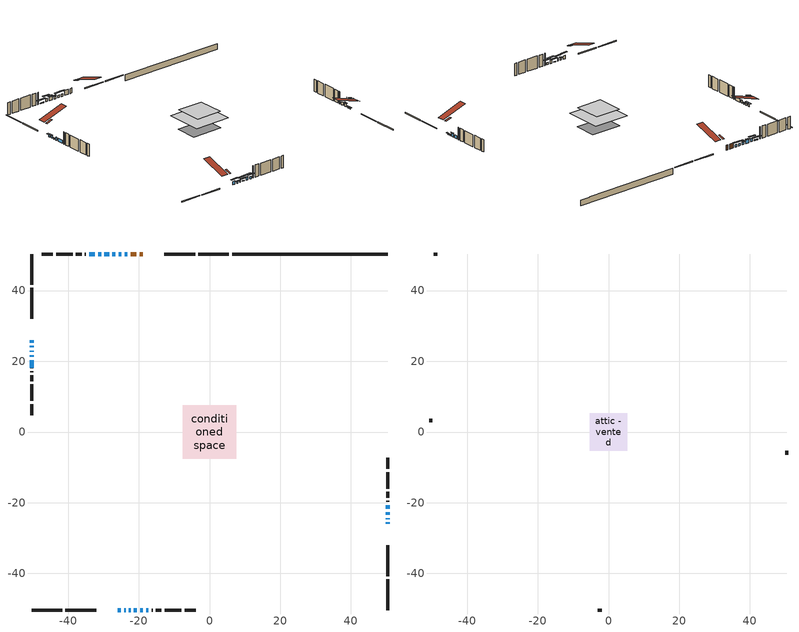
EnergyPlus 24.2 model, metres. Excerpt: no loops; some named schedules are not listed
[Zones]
conditioned space
 floor adiabatic (AdiabaticFloorConstruction): -7.52,-7.52 -7.52,7.52 7.52,7.52 7.52,-7.52 z2.9
 floor foundation (Slab1 construction): -6.45,-4.52 -6.45,4.52 6.45,4.52 6.45,-4.52 z-1.83
 wall outside (RimJoist1 construction): 5.5,50.32 -3.16,50.32 / -50.32,-50.32 -41.66,-50.32 / -50.32,50.32 -50.32,41.66 / 50.32,-50.32 50.32,-41.66 z0.46:0.76
 wall outside (RimJoist2 construction): -4.09,50.32 -12.76,50.32 / -40.73,-50.32 -32.06,-50.32 / -50.32,40.73 -50.32,32.06 / 50.32,-40.73 50.32,-32.06 z0.46:0.76
 wall outside (AdiabaticWallConstruction 1): -18.93,50.32 -19.77,50.32 / -20.69,50.32 -22.31,50.32 z0.46:2.49
 wall outside (AdiabaticWallConstruction): 50.32,-25.89 50.32,-25.58 / -21.38,-50.32 -20.56,-50.32 / -32.43,50.32 -34.06,50.32 z0.46:0.77; -25.89,-50.32 -25.07,-50.32 / 50.32,-23.42 50.32,-22.66 / -19.63,-50.32 -18.87,-50.32 z0.46:1.73; -23.24,50.32 -23.98,50.32 / -24.9,50.32 -25.72,50.32 / -50.32,25.89 -50.32,25.28 / -26.64,50.32 -27.46,50.32 z0.46:1.38; -50.32,24.35 -50.32,23.89 z0.46:1.43; -24.15,-50.32 -23.69,-50.32 z0.46:1.2; -22.76,-50.32 -22.3,-50.32 z0.46:1.53; -28.39,50.32 -29.71,50.32 z0.46:1.88; -30.64,50.32 -31.5,50.32 z0.46:1.7; -50.32,22.97 -50.32,22.65 / 50.32,-24.66 50.32,-24.35 z0.46:0.72; 50.32,-21.73 50.32,-20.67 / -50.32,21.73 -50.32,21.27 / -50.32,20.34 -50.32,18.09 z0.46:1.68; -17.94,-50.32 -17.28,-50.32 z0.46:1.28
 wall outside (Wall1 construction): -34.99,50.32 -35.22,50.32 / -16.35,-50.32 -16.11,-50.32 / -50.32,17.17 -50.32,16.93 / 50.32,-19.74 50.32,-19.5 z0.46:5.34
 wall outside (Wall2 construction): -36.15,50.32 -37.76,50.32 / -15.18,-50.32 -13.57,-50.32 / -50.32,16 -50.32,14.39 / 50.32,-18.57 50.32,-16.96 z0.46:5.34
 wall outside (Wall3 construction): -38.69,50.32 -43.37,50.32 / -12.64,-50.32 -7.97,-50.32 / -50.32,13.46 -50.32,8.78 / 50.32,-16.03 50.32,-11.36 z0.46:5.34
 wall outside (Wall4 construction): -44.3,50.32 -47.42,50.32 / -7.04,-50.32 -3.91,-50.32 / -50.32,7.85 -50.32,4.73 / 50.32,-10.43 50.32,-7.3 z0.46:5.34
 wall foundation (FoundationWall1 construction): 6.43,50.32,-1.83 6.43,50.32,0.46 45.94,50.32,0.46 45.94,50.32,0.29 50.32,50.32,0.29 50.32,50.32,-1.83
 window (WindowConstruction 16): 50.32,-25.89 50.32,-25.58 z0.46:0.76
 window (WindowConstruction 6): -25.89,-50.32 -25.07,-50.32 z0.46:1.73
 window (WindowConstruction 7): -23.24,50.32 -23.97,50.32 z0.46:1.37
 window (WindowConstruction 8): -24.9,50.32 -25.72,50.32 z0.46:1.37
 window (WindowConstruction 9): -50.32,25.89 -50.32,25.28 z0.46:1.37
 window (WindowConstruction 10): -50.32,24.35 -50.32,23.89 z0.46:1.43
 window (WindowConstruction 11): -24.15,-50.32 -23.69,-50.32 z0.46:1.2
 window (WindowConstruction 12): -22.76,-50.32 -22.3,-50.32 z0.46:1.53
 window (WindowConstruction 13): -26.65,50.32 -27.46,50.32 z0.46:1.37
 window (WindowConstruction 14): -28.39,50.32 -29.71,50.32 z0.46:1.88
 window (WindowConstruction 15): -30.64,50.32 -31.5,50.32 z0.46:1.7
 window (WindowConstruction 17): -50.32,22.96 -50.32,22.66 z0.46:0.71
 window (WindowConstruction 19): -21.37,-50.32 -20.56,-50.32 z0.46:0.76
 window (WindowConstruction 20): -32.43,50.32 -34.06,50.32 z0.46:0.76
 window (WindowConstruction 18): 50.32,-24.65 50.32,-24.35 z0.46:0.71
 window (WindowConstruction): 50.32,-23.42 50.32,-22.66 z0.46:1.73
 window (WindowConstruction 1): 50.32,-21.73 50.32,-20.67 z0.46:1.68
 window (WindowConstruction 2): -50.32,21.73 -50.32,21.27 z0.46:1.68
 window (WindowConstruction 3): -50.32,20.34 -50.32,18.09 z0.46:1.68
 window (WindowConstruction 4): -19.63,-50.32 -18.87,-50.32 z0.46:1.73
 window (WindowConstruction 5): -17.94,-50.32 -17.28,-50.32 z0.46:1.27
 door (Door): -18.93,50.32 -19.77,50.32 z0.46:2.49
 door (Door 1): -20.69,50.32 -22.31,50.32 z0.46:2.49
 ceiling adiabatic (AdiabaticFloorConstruction): 7.52,-7.52 7.52,7.52 -7.52,7.52 -7.52,-7.52 z2.9
 roof outside (Roof2 construction): -18,50.32,5.34 -18,47.91,6.14 -17.37,47.91,6.14 -17.37,50.32,5.34; -26.82,-50.32,5.34 -26.82,-47.91,6.14 -27.45,-47.91,6.14 -27.45,-50.32,5.34; -50.32,26.82,5.34 -47.91,26.82,6.14 -47.91,27.45,6.14 -50.32,27.45,5.34; 50.32,-26.82,5.34 47.91,-26.82,6.14 47.91,-27.45,6.14 50.32,-27.45,5.34
attic - vented
 floor to conditioned space (Floor1 construction Reversed): -5.35,-5.35 -5.35,5.35 5.35,5.35 5.35,-5.35 z5.34
 wall outside (Wall5 construction): -48.35,50.32 -49.4,50.32 / -2.98,-50.32 -1.94,-50.32 / -50.32,3.8 -50.32,2.76 / 50.32,-6.37 50.32,-5.33 z0.46:5.34
 roof outside (Roof1 construction): -16.44,50.32,5.34 -16.44,39.9,8.81 -13.69,39.9,8.81 -13.69,50.32,5.34; -28.38,-50.32,5.34 -28.38,-39.9,8.81 -31.13,-39.9,8.81 -31.13,-50.32,5.34; -50.32,28.38,5.34 -39.9,28.38,8.81 -39.9,31.13,8.81 -50.32,31.13,5.34; 50.32,-28.38,5.34 39.9,-28.38,8.81 39.9,-31.13,8.81 50.32,-31.13,5.34
shading: 50.32,-25.28 50.32,-26.19 50.62,-26.19 50.62,-25.28 z1.06; -23.96,-50.32 -27.01,-50.32 -27.01,-50.89 -23.96,-50.89 z2.85; -25.09,50.32 -22.12,50.32 -22.12,50.89 -25.09,50.89 z2.49; -26.84,50.32 -23.78,50.32 -23.78,50.89 -26.84,50.89 z2.49; -50.32,24.98 -50.32,26.19 -50.93,26.19 -50.93,24.98 z1.67; -50.32,23.59 -50.32,24.65 -50.93,24.65 -50.93,23.59 z1.72; -23.39,-50.32 -24.44,-50.32 -24.44,-50.78 -23.39,-50.78 z1.5; -21.18,-50.32 -23.88,-50.32 -23.88,-50.89 -21.18,-50.89 z2.65; -27.76,50.32 -26.35,50.32 -26.35,50.78 -27.76,50.78 z1.67; -30.01,50.32 -28.09,50.32 -28.09,50.78 -30.01,50.78 z2.18; -32.62,50.32 -29.52,50.32 -29.52,50.89 -32.62,50.89 z2.82; -50.32,22.36 -50.32,23.26 -50.62,23.26 -50.62,22.36 z1.01; -19.44,-50.32 -22.49,-50.32 -22.49,-50.89 -19.44,-50.89 z1.88; -35.18,50.32 -31.31,50.32 -31.31,50.89 -35.18,50.89 z1.88; 50.32,-24.05 50.32,-24.95 50.62,-24.95 50.62,-24.05 z1.01; 50.32,-22.36 50.32,-23.72 50.62,-23.72 50.62,-22.36 z2.03; -17.75,-50.32 -20.75,-50.32 -20.75,-50.89 -17.75,-50.89 z2.85; -16.16,-50.32 -19.06,-50.32 -19.06,-50.89 -16.16,-50.89 z2.39
[Building]
Building 1: Terrain=Suburbs
[Site:Location]
Windsor AP_ON: Latitude {deg}=42.28; Longitude {deg}=-82.96; Time Zone {hr}=-5; Elevation {m}=190; Keep Site Location Information=Yes
[Site:GroundTemperature:Shallow]
6.34957, 4.46684, 4.31606, 5.20952, 8.79623, 12.3662, 15.4612, 17.4219, 17.5884, 15.9938, 12.9777, 9.51722
[Site:WaterMainsTemperature]
Calculation Method=Schedule; Temperature Schedule=mains temperature schedule
[Material] Roughness=Rough; Thermal Absorptance=0.9
Name | Thickness {m} | Conductivity {W/m-K} | Density {kg/m3} | Specific Heat {J/kg-K} | Solar Absorptance | Visible Absorptance
asphalt or fiberglass shingles | 0.00635 | 0.162714 | 1121.4 | 1465.45 | 0.4 | 0.4
ceiling loosefill ins | 0.169333 | 0.0480833 | 16.02 | 1046.75 | 0.7 | 0.7
ceiling stud and cavity | 0.1397 | 0.101976 | 65.682 | 1177.47 | 0.7 | 0.7
concrete 4.0 in. | 0.1016 | 1.803125 | 2242.8 | 837.4 | 0.7 | 0.7
concrete 8.0 in. | 0.2032 | 1.803125 | 2242.8 | 837.4 | 0.7 | 0.7
door material | 0.04445 | 0.188738 | 512.64 | 1214.23 | 0.7 | 0.7
door material 1 | 0.04445 | 0.053851 | 512.64 | 1214.23 | 0.7 | 0.7
exterior vertical ins | 0.00159689 | 0.029427 | 32.04 | 1214.23 | 0.7 | 0.7
floor covering | 0.0127 | 0.0433444 | 54.468 | 1339.84 | 0.6 | 0.6
floor rigid ins; wall rigid ins | 0.512978 | 0.029427 | 32.04 | 1214.23 | 0.7 | 0.7
floor stud and cavity | 0.1397 | 1.75129 | 37.0049 | 1207.88 | 0.7 | 0.7
furniture material conditioned space 1 | 0.1524 | 0.115458 | 640.8 | 1214.23 | 0.6 | 0.6
gypsum board | 0.0127 | 0.160291 | 801 | 837.4 | 0.6 | 0.6
gypsum board 1 | 0.0127 | 0.160291 | 801 | 837.4 | 0.7 | 0.7
osb sheathing 0.5 in. | 0.0127 | 0.115458 | 512.64 | 1214.23 | 0.7 | 0.7
osb sheathing 0.75 in. | 0.01905 | 0.115458 | 512.64 | 1214.23 | 0.7 | 0.7
rim joist stud and cavity | 0.0508 | 0.177588 | 50.32683 | 1063.81 | 0.6 | 0.6
rim joist stud and cavity 1 | 0.0508 | 0.107068 | 50.32683 | 1063.81 | 0.6 | 0.6
roof stud and cavity | 0.2032 | 0.119736 | 78.34581 | 1123.46 | 0.7 | 0.7
wall stud and cavity | 0.1397 | 0.109584 | 139.0536 | 1170.24 | 0.7 | 0.7
wall stud and cavity 1 | 0.1397 | 0.0955885 | 139.0536 | 1170.24 | 0.7 | 0.7
wall stud and cavity 2 | 0.1397 | 0.09367 | 139.0536 | 1170.24 | 0.7 | 0.7
wall stud and cavity 3 | 0.1397 | 0.445742 | 139.0536 | 1170.24 | 0.7 | 0.7
wall stud and cavity 4 | 0.0889 | 6.9971 | 50.32683 | 1063.81 | 0.6 | 0.6
wall stud and cavity 5 | 0.0889 | 0.380278 | 52.3479 | 1209.89 | 0.7 | 0.7
wall stud and cavity 6 | 0.0889 | 0.391764 | 83.0341 | 1211.67 | 0.7 | 0.7
wood siding | 0.0254 | 0.102417 | 544.68 | 1172.36 | 0.4 | 0.4
wood siding 1 | 0.00254 | 0.102417 | 544.68 | 1172.36 | 0.4 | 0.4
wood siding 2; wood siding 3; wood siding 4 | 0.0254 | 0.102417 | 544.68 | 1172.36 | 0.7 | 0.7
[WindowMaterial:SimpleGlazingSystem]
Name | U-Factor {W/m2-K} | Solar Heat Gain Coefficient
WindowMaterial | 3.10246 | 0.53
WindowMaterial 1 | 3.10643 | 0.52
WindowMaterial 10 | 3.10814 | 0.44
WindowMaterial 11 | 3.10814 | 0.47
WindowMaterial 12 | 3.05136 | 0.62
WindowMaterial 13 | 3.07009 | 0.57
WindowMaterial 14 | 4.34026 | 0.48
WindowMaterial 15 | 6.169147 | 0.5
WindowMaterial 16 | 3.1229 | 0.32
WindowMaterial 2 | 3.09281 | 0.51
WindowMaterial 3 | 3.11211 | 0.57
WindowMaterial 4 | 3.12801 | 0.46
WindowMaterial 5 | 3.07293 | 0.57
WindowMaterial 6 | 3.1212 | 0.49
WindowMaterial 7 | 3.080315 | 0.54
WindowMaterial 8 | 3.12176 | 0.46
WindowMaterial 9 | 3.10814 | 0.46
[Construction]
AdiabaticFloorConstruction: floor stud and cavity, floor rigid ins, osb sheathing 0.75 in., floor covering
AdiabaticWallConstruction: wood siding 3, wall rigid ins, wall stud and cavity 5, gypsum board
AdiabaticWallConstruction 1: wood siding 4, wall rigid ins, wall stud and cavity 5, gypsum board
Door: door material
Door 1: door material 1
Floor1 construction Reversed: gypsum board, ceiling stud and cavity, ceiling loosefill ins
FoundationWall1 construction: concrete 8.0 in., gypsum board 1
furniture construction conditioned space 1: furniture material conditioned space 1
PartitionWallConstruction: gypsum board, wall stud and cavity 6, gypsum board
RimJoist1 construction: wood siding 2, rim joist stud and cavity
RimJoist2 construction: wood siding 2, rim joist stud and cavity 1
Roof1 construction: asphalt or fiberglass shingles
Roof2 construction: asphalt or fiberglass shingles, osb sheathing 0.75 in., roof stud and cavity, gypsum board
Slab1 construction: concrete 4.0 in.
Wall1 construction: wood siding, osb sheathing 0.5 in., wall stud and cavity, gypsum board
Wall2 construction: wood siding, osb sheathing 0.5 in., wall stud and cavity 1, gypsum board
Wall3 construction: wood siding, osb sheathing 0.5 in., wall stud and cavity 2, gypsum board
Wall4 construction: wood siding, osb sheathing 0.5 in., wall stud and cavity 3, gypsum board
Wall5 construction: wood siding 1, wall stud and cavity 4
WindowConstruction; WindowConstruction 4: WindowMaterial
WindowConstruction 1: WindowMaterial 1
WindowConstruction 10: WindowMaterial 9
WindowConstruction 11: WindowMaterial 10
WindowConstruction 12: WindowMaterial 11
WindowConstruction 13; WindowConstruction 8: WindowMaterial 7
WindowConstruction 14: WindowMaterial 12
WindowConstruction 15: WindowMaterial 13
WindowConstruction 16: WindowMaterial 14
WindowConstruction 17; WindowConstruction 18: WindowMaterial 15
WindowConstruction 19; WindowConstruction 20: WindowMaterial 16
WindowConstruction 2: WindowMaterial 2
WindowConstruction 3: WindowMaterial 3
WindowConstruction 5: WindowMaterial 4
WindowConstruction 6: WindowMaterial 5
WindowConstruction 7: WindowMaterial 6
WindowConstruction 9: WindowMaterial 8
[Zone] Multiplier=1; Part of Total Floor Area=Yes
Name | Volume {m3}
attic - vented | 64.5401
conditioned space | 873.5
[Space]
Name | Zone | Volume {m3}
attic - vented 1 | attic - vented | 64.5401
conditioned space 1 | conditioned space | 873.5
[ZoneInfiltration:EffectiveLeakageArea]
infil attic - vented 1: Zone or Space=attic - vented 1; Schedule=Always On Discrete; Effective Air Leakage Area {cm2}=5087.11; Stack Coefficient=0.000580664; Wind Coefficient=1.62811e-05
[ZoneMixing]
whole house fan mix: Zone or Space=attic - vented; Schedule=Always On Continuous; Design Flow Rate Calculation Method=Flow/Zone; Design Flow Rate {m3/s}=0; Source Zone or Space=conditioned space
[SurfaceProperty:ExposedFoundationPerimeter]
Slab1: Exposed Perimeter Calculation Method=TotalExposedPerimeter; Total Exposed Perimeter {m}=43.892
[InternalMass] Zone or ZoneList=conditioned space; Space or SpaceList=conditioned space 1
Name | Construction | Surface Area {m2}
furniture mass conditioned space 1 | furniture construction conditioned space 1 | 137.2
partition wall mass | PartitionWallConstruction | 343
[Lights]
interior lighting: Zone or ZoneList or Space or SpaceList=conditioned space 1; Schedule=interior lighting schedule; Design Level Calculation Method=LightingLevel; Lighting Level {W}=343.2; Return Air Fraction=0; Fraction Radiant=0.6; Fraction Visible=0.2; Fraction Replaceable=1
[People]
occupants: Zone or ZoneList or Space or SpaceList=conditioned space 1; Number of People Schedule=occupants schedule; Number of People Calculation Method=People; Number of People=3; Fraction Radiant=0.314171; Sensible Heat Fraction=0.56303; Activity Level Schedule=occupants activity schedule; Carbon Dioxide Generation Rate {m3/s-W}=0; Enable ASHRAE 55 Comfort Warnings=No; Mean Radiant Temperature Calculation Type=EnclosureAveraged
[ElectricEquipment] Zone or ZoneList or Space or SpaceList=conditioned space 1; Design Level Calculation Method=EquipmentLevel
Name | Schedule | Design Level {W} | Fraction Latent | Fraction Radiant | Fraction Lost
clothes dryer | clothes dryer schedule | 140.772 | 0.015 | 0.081 | 0.85
clothes washer | clothes washer schedule | 32.1985 | 0.03 | 0.162 | 0.7
cooking range | cooking range schedule | 215.147 | 0.08 | 0.432 | 0.2
dishwasher | dishwasher schedule | 66.8632 | 0.3 | 0.18 | 0.4
fridge | fridge schedule | 72.9452 | 0 | 0.6 | 0
mech vent house fan | mech vent house fan schedule | 5.38 | 0 | 0 | 1
mech vent house fan cfis | mech vent house fan cfis schedule | 0 | 0 | 0 | 0
misc plug loads | misc plug loads schedule | 494.7 | 0.045 | 0.513 | 0.1
whole house fan | Always On Discrete | 0 | 0 | 0 | 1
[OtherEquipment] Zone or ZoneList or Space or SpaceList=conditioned space 1; Design Level Calculation Method=EquipmentLevel
Name | Fuel Type | Schedule | Design Level {W} | Fraction Latent | Fraction Radiant | Fraction Lost
clothes dryer 1 | Electricity | clothes dryer schedule | 0 | 0.015 | 0.081 | 0.85
cooking range 1 | Electricity | cooking range schedule | 0 | 0.08 | 0.432 | 0.2
general water use latent | None | general water use schedule | 62.594 | 1 | 0 | 0
general water use sensible | None | general water use schedule | -61.6891 | 0 | 0.6 | 0
mech vent house fan latent load | None | Always On Discrete | 0 | 1 | 0 | 0
mech vent house fan sensible load | None | Always On Discrete | 0 | 0 | 0 | 0
water heater energy adjustment1 | NaturalGas | Always On Discrete | 0.01 | 0 | 0 | 1
[ZoneInfiltration:DesignFlowRate] Zone or ZoneList or Space or SpaceList=conditioned space 1; Schedule=Always On Discrete; Design Flow Rate Calculation Method=Flow/Zone; Design Flow Rate {m3/s}=0
infil flow; natural vent flow; whole house fan flow
[Foundation:Kiva]
Foundation Kiva 1: Initial Indoor Air Temperature {C}=18; Wall Height Above Grade {m}=0.460004; Wall Depth Below Slab {m}=0.2032; Custom Block Material Name 1=exterior vertical ins; Custom Block Depth 1 {m}=2.28999; Custom Block X Position 1 {m}=0.2159; Custom Block Z Position 1 {m}=0
[Foundation:Kiva:Settings]
Soil Conductivity {W/m-K}=0.849921; Soil Density {kg/m3}=1842.3; Soil Specific Heat {J/kg-K}=418.7; Ground Solar Absorptivity=0.9; Ground Thermal Absorptivity=0.9; Ground Surface Roughness {m}=0.03; Far-Field Width {m}=40; Deep-Ground Boundary Condition=ZeroFlux; Deep-Ground Depth {m}=40; Minimum Cell Dimension {m}=0.2; Maximum Cell Growth Coefficient=3; Simulation Timestep=Timestep
[Exterior:Lights]
exterior lighting: Schedule=exterior lighting schedule; Design Level {W}=75.6
[Schedule:Constant]
Name | Hourly Value
Always On Continuous; mech vent house fan schedule; mech vent house fan cfis schedule; Always On Discrete | 1
occupants activity schedule | 117.228
fridge schedule | 0
[Schedule:Week:Daily]
interior lighting schedule Week Rule - Jan1-Jan27: interior lighting schedule day, interior lighting schedule day, interior lighting schedule day, interior lighting schedule day, interior lighting schedule day, interior lighting schedule day, interior lighting schedule day, interior lighting schedule default day, interior lighting schedule default day, interior lighting schedule default day, interior lighting schedule default day, interior lighting schedule default day
interior lighting schedule Week Rule - Jan28-Feb3: interior lighting schedule day, interior lighting schedule day, interior lighting schedule day, interior lighting schedule day, interior lighting schedule day 1, interior lighting schedule day 1, interior lighting schedule day 1, interior lighting schedule default day, interior lighting schedule default day, interior lighting schedule default day, interior lighting schedule default day, interior lighting schedule default day
interior lighting schedule Week Rule - Feb4-Feb24: interior lighting schedule day 1, interior lighting schedule day 1, interior lighting schedule day 1, interior lighting schedule day 1, interior lighting schedule day 1, interior lighting schedule day 1, interior lighting schedule day 1, interior lighting schedule default day, interior lighting schedule default day, interior lighting schedule default day, interior lighting schedule default day, interior lighting schedule default day
interior lighting schedule Week Rule - Feb25-Mar3: interior lighting schedule day 1, interior lighting schedule day 1, interior lighting schedule day 1, interior lighting schedule day 1, interior lighting schedule day 2, interior lighting schedule day 2, interior lighting schedule day 2, interior lighting schedule default day, interior lighting schedule default day, interior lighting schedule default day, interior lighting schedule default day, interior lighting schedule default day
interior lighting schedule Week Rule - Mar4-Mar31: interior lighting schedule day 2, interior lighting schedule day 2, interior lighting schedule day 2, interior lighting schedule day 2, interior lighting schedule day 2, interior lighting schedule day 2, interior lighting schedule day 2, interior lighting schedule default day, interior lighting schedule default day, interior lighting schedule default day, interior lighting schedule default day, interior lighting schedule default day
interior lighting schedule Week Rule - Apr1-Apr28: interior lighting schedule day 3, interior lighting schedule day 3, interior lighting schedule day 3, interior lighting schedule day 3, interior lighting schedule day 3, interior lighting schedule day 3, interior lighting schedule day 3, interior lighting schedule default day, interior lighting schedule default day, interior lighting schedule default day, interior lighting schedule default day, interior lighting schedule default day
interior lighting schedule Week Rule - Apr29-May5: interior lighting schedule day 3, interior lighting schedule day 3, interior lighting schedule day 4, interior lighting schedule day 4, interior lighting schedule day 4, interior lighting schedule day 4, interior lighting schedule day 4, interior lighting schedule default day, interior lighting schedule default day, interior lighting schedule default day, interior lighting schedule default day, interior lighting schedule default day
interior lighting schedule Week Rule - May6-May26: interior lighting schedule day 4, interior lighting schedule day 4, interior lighting schedule day 4, interior lighting schedule day 4, interior lighting schedule day 4, interior lighting schedule day 4, interior lighting schedule day 4, interior lighting schedule default day, interior lighting schedule default day, interior lighting schedule default day, interior lighting schedule default day, interior lighting schedule default day
interior lighting schedule Week Rule - May27-Jun2: interior lighting schedule day 4, interior lighting schedule day 4, interior lighting schedule day 4, interior lighting schedule day 4, interior lighting schedule day 4, interior lighting schedule day 5, interior lighting schedule day 5, interior lighting schedule default day, interior lighting schedule default day, interior lighting schedule default day, interior lighting schedule default day, interior lighting schedule default day
interior lighting schedule Week Rule - Jun3-Jun30: interior lighting schedule day 5, interior lighting schedule day 5, interior lighting schedule day 5, interior lighting schedule day 5, interior lighting schedule day 5, interior lighting schedule day 5, interior lighting schedule day 5, interior lighting schedule default day, interior lighting schedule default day, interior lighting schedule default day, interior lighting schedule default day, interior lighting schedule default day
interior lighting schedule Week Rule - Jul1-Jul28: interior lighting schedule day 6, interior lighting schedule day 6, interior lighting schedule day 6, interior lighting schedule day 6, interior lighting schedule day 6, interior lighting schedule day 6, interior lighting schedule day 6, interior lighting schedule default day, interior lighting schedule default day, interior lighting schedule default day, interior lighting schedule default day, interior lighting schedule default day
interior lighting schedule Week Rule - Jul29-Aug4: interior lighting schedule day 6, interior lighting schedule day 6, interior lighting schedule day 6, interior lighting schedule day 7, interior lighting schedule day 7, interior lighting schedule day 7, interior lighting schedule day 7, interior lighting schedule default day, interior lighting schedule default day, interior lighting schedule default day, interior lighting schedule default day, interior lighting schedule default day
interior lighting schedule Week Rule - Aug5-Aug25: interior lighting schedule day 7, interior lighting schedule day 7, interior lighting schedule day 7, interior lighting schedule day 7, interior lighting schedule day 7, interior lighting schedule day 7, interior lighting schedule day 7, interior lighting schedule default day, interior lighting schedule default day, interior lighting schedule default day, interior lighting schedule default day, interior lighting schedule default day
interior lighting schedule Week Rule - Aug26-Sep1: interior lighting schedule day 7, interior lighting schedule day 7, interior lighting schedule day 7, interior lighting schedule day 7, interior lighting schedule day 7, interior lighting schedule day 7, interior lighting schedule day 8, interior lighting schedule default day, interior lighting schedule default day, interior lighting schedule default day, interior lighting schedule default day, interior lighting schedule default day
interior lighting schedule Week Rule - Sep2-Sep29: interior lighting schedule day 8, interior lighting schedule day 8, interior lighting schedule day 8, interior lighting schedule day 8, interior lighting schedule day 8, interior lighting schedule day 8, interior lighting schedule day 8, interior lighting schedule default day, interior lighting schedule default day, interior lighting schedule default day, interior lighting schedule default day, interior lighting schedule default day
interior lighting schedule Week Rule - Sep30-Oct6: interior lighting schedule day 8, interior lighting schedule day 9, interior lighting schedule day 9, interior lighting schedule day 9, interior lighting schedule day 9, interior lighting schedule day 9, interior lighting schedule day 9, interior lighting schedule default day, interior lighting schedule default day, interior lighting schedule default day, interior lighting schedule default day, interior lighting schedule default day
interior lighting schedule Week Rule - Oct7-Oct27: interior lighting schedule day 9, interior lighting schedule day 9, interior lighting schedule day 9, interior lighting schedule day 9, interior lighting schedule day 9, interior lighting schedule day 9, interior lighting schedule day 9, interior lighting schedule default day, interior lighting schedule default day, interior lighting schedule default day, interior lighting schedule default day, interior lighting schedule default day
interior lighting schedule Week Rule - Oct28-Nov3: interior lighting schedule day 9, interior lighting schedule day 9, interior lighting schedule day 9, interior lighting schedule day 9, interior lighting schedule day 10, interior lighting schedule day 10, interior lighting schedule day 10, interior lighting schedule default day, interior lighting schedule default day, interior lighting schedule default day, interior lighting schedule default day, interior lighting schedule default day
interior lighting schedule Week Rule - Nov4-Nov24: interior lighting schedule day 10, interior lighting schedule day 10, interior lighting schedule day 10, interior lighting schedule day 10, interior lighting schedule day 10, interior lighting schedule day 10, interior lighting schedule day 10, interior lighting schedule default day, interior lighting schedule default day, interior lighting schedule default day, interior lighting schedule default day, interior lighting schedule default day
interior lighting schedule Week Rule - Nov25-Dec1: interior lighting schedule day 10, interior lighting schedule day 10, interior lighting schedule day 10, interior lighting schedule day 10, interior lighting schedule day 10, interior lighting schedule day 10, interior lighting schedule day 11, interior lighting schedule default day, interior lighting schedule default day, interior lighting schedule default day, interior lighting schedule default day, interior lighting schedule default day
interior lighting schedule Week Rule - Dec2-Dec31: interior lighting schedule day 11, interior lighting schedule day 11, interior lighting schedule day 11, interior lighting schedule day 11, interior lighting schedule day 11, interior lighting schedule day 11, interior lighting schedule day 11, interior lighting schedule default day, interior lighting schedule default day, interior lighting schedule default day, interior lighting schedule default day, interior lighting schedule default day
occupants schedule Week Rule - Jan1-Dec31: occupants schedule day, occupants schedule day, occupants schedule day, occupants schedule day, occupants schedule day, occupants schedule day, occupants schedule day, occupants schedule default day, occupants schedule default day, occupants schedule default day, occupants schedule default day, occupants schedule default day
clothes dryer schedule Week Rule - Jan1-Dec31: clothes dryer schedule day, clothes dryer schedule day, clothes dryer schedule day, clothes dryer schedule day, clothes dryer schedule day, clothes dryer schedule day, clothes dryer schedule day, clothes dryer schedule default day, clothes dryer schedule default day, clothes dryer schedule default day, clothes dryer schedule default day, clothes dryer schedule default day
clothes washer schedule Week Rule - Jan1-Dec31: clothes washer schedule day, clothes washer schedule day, clothes washer schedule day, clothes washer schedule day, clothes washer schedule day, clothes washer schedule day, clothes washer schedule day, clothes washer schedule default day, clothes washer schedule default day, clothes washer schedule default day, clothes washer schedule default day, clothes washer schedule default day
cooking range schedule Week Rule - Jan1-Dec31: cooking range schedule day, cooking range schedule day, cooking range schedule day, cooking range schedule day, cooking range schedule day, cooking range schedule day, cooking range schedule day, cooking range schedule default day, cooking range schedule default day, cooking range schedule default day, cooking range schedule default day, cooking range schedule default day
dishwasher schedule Week Rule - Jan1-Dec31: dishwasher schedule day, dishwasher schedule day, dishwasher schedule day, dishwasher schedule day, dishwasher schedule day, dishwasher schedule day, dishwasher schedule day, dishwasher schedule default day, dishwasher schedule default day, dishwasher schedule default day, dishwasher schedule default day, dishwasher schedule default day
misc plug loads schedule Week Rule - Jan1-Dec31: misc plug loads schedule day, misc plug loads schedule day, misc plug loads schedule day, misc plug loads schedule day, misc plug loads schedule day, misc plug loads schedule day, misc plug loads schedule day, misc plug loads schedule default day, misc plug loads schedule default day, misc plug loads schedule default day, misc plug loads schedule default day, misc plug loads schedule default day
general water use schedule Week Rule - Jan1-Dec31: general water use schedule day, general water use schedule day, general water use schedule day, general water use schedule day, general water use schedule day, general water use schedule day, general water use schedule day, general water use schedule default day, general water use schedule default day, general water use schedule default day, general water use schedule default day, general water use schedule default day
exterior lighting schedule Week Rule - Jan1-Jan27: exterior lighting schedule day, exterior lighting schedule day, exterior lighting schedule day, exterior lighting schedule day, exterior lighting schedule day, exterior lighting schedule day, exterior lighting schedule day, exterior lighting schedule default day, exterior lighting schedule default day, exterior lighting schedule default day, exterior lighting schedule default day, exterior lighting schedule default day
exterior lighting schedule Week Rule - Jan28-Feb3: exterior lighting schedule day, exterior lighting schedule day, exterior lighting schedule day, exterior lighting schedule day, exterior lighting schedule day 1, exterior lighting schedule day 1, exterior lighting schedule day 1, exterior lighting schedule default day, exterior lighting schedule default day, exterior lighting schedule default day, exterior lighting schedule default day, exterior lighting schedule default day
exterior lighting schedule Week Rule - Feb4-Feb24: exterior lighting schedule day 1, exterior lighting schedule day 1, exterior lighting schedule day 1, exterior lighting schedule day 1, exterior lighting schedule day 1, exterior lighting schedule day 1, exterior lighting schedule day 1, exterior lighting schedule default day, exterior lighting schedule default day, exterior lighting schedule default day, exterior lighting schedule default day, exterior lighting schedule default day
exterior lighting schedule Week Rule - Feb25-Mar3: exterior lighting schedule day 1, exterior lighting schedule day 1, exterior lighting schedule day 1, exterior lighting schedule day 1, exterior lighting schedule day 2, exterior lighting schedule day 2, exterior lighting schedule day 2, exterior lighting schedule default day, exterior lighting schedule default day, exterior lighting schedule default day, exterior lighting schedule default day, exterior lighting schedule default day
exterior lighting schedule Week Rule - Mar4-Mar31: exterior lighting schedule day 2, exterior lighting schedule day 2, exterior lighting schedule day 2, exterior lighting schedule day 2, exterior lighting schedule day 2, exterior lighting schedule day 2, exterior lighting schedule day 2, exterior lighting schedule default day, exterior lighting schedule default day, exterior lighting schedule default day, exterior lighting schedule default day, exterior lighting schedule default day
exterior lighting schedule Week Rule - Apr1-Apr28: exterior lighting schedule day 3, exterior lighting schedule day 3, exterior lighting schedule day 3, exterior lighting schedule day 3, exterior lighting schedule day 3, exterior lighting schedule day 3, exterior lighting schedule day 3, exterior lighting schedule default day, exterior lighting schedule default day, exterior lighting schedule default day, exterior lighting schedule default day, exterior lighting schedule default day
exterior lighting schedule Week Rule - Apr29-May5: exterior lighting schedule day 3, exterior lighting schedule day 3, exterior lighting schedule day 4, exterior lighting schedule day 4, exterior lighting schedule day 4, exterior lighting schedule day 4, exterior lighting schedule day 4, exterior lighting schedule default day, exterior lighting schedule default day, exterior lighting schedule default day, exterior lighting schedule default day, exterior lighting schedule default day
exterior lighting schedule Week Rule - May6-May26: exterior lighting schedule day 4, exterior lighting schedule day 4, exterior lighting schedule day 4, exterior lighting schedule day 4, exterior lighting schedule day 4, exterior lighting schedule day 4, exterior lighting schedule day 4, exterior lighting schedule default day, exterior lighting schedule default day, exterior lighting schedule default day, exterior lighting schedule default day, exterior lighting schedule default day
exterior lighting schedule Week Rule - May27-Jun2: exterior lighting schedule day 4, exterior lighting schedule day 4, exterior lighting schedule day 4, exterior lighting schedule day 4, exterior lighting schedule day 4, exterior lighting schedule day 5, exterior lighting schedule day 5, exterior lighting schedule default day, exterior lighting schedule default day, exterior lighting schedule default day, exterior lighting schedule default day, exterior lighting schedule default day
[Schedule:Year]
interior lighting schedule: interior lighting schedule Week Rule - Jan1-Jan27, 1, 1, 1, 27, interior lighting schedule Week Rule - Jan28-Feb3, 1, 28, 2, 3, interior lighting schedule Week Rule - Feb4-Feb24, 2, 4, 2, 24, interior lighting schedule Week Rule - Feb25-Mar3, 2, 25, 3, 3, interior lighting schedule Week Rule - Mar4-Mar31, 3, 4, 3, 31, interior lighting schedule Week Rule - Apr1-Apr28, 4, 1, 4, 28, interior lighting schedule Week Rule - Apr29-May5, 4, 29, 5, 5, interior lighting schedule Week Rule - May6-May26, 5, 6, 5, 26, interior lighting schedule Week Rule - May27-Jun2, 5, 27, 6, 2, interior lighting schedule Week Rule - Jun3-Jun30, 6, 3, 6, 30, interior lighting schedule Week Rule - Jul1-Jul28, 7, 1, 7, 28, interior lighting schedule Week Rule - Jul29-Aug4, 7, 29, 8, 4, interior lighting schedule Week Rule - Aug5-Aug25, 8, 5, 8, 25, interior lighting schedule Week Rule - Aug26-Sep1, 8, 26, 9, 1, interior lighting schedule Week Rule - Sep2-Sep29, 9, 2, 9, 29, interior lighting schedule Week Rule - Sep30-Oct6, 9, 30, 10, 6, interior lighting schedule Week Rule - Oct7-Oct27, 10, 7, 10, 27, interior lighting schedule Week Rule - Oct28-Nov3, 10, 28, 11, 3, interior lighting schedule Week Rule - Nov4-Nov24, 11, 4, 11, 24, interior lighting schedule Week Rule - Nov25-Dec1, 11, 25, 12, 1, interior lighting schedule Week Rule - Dec2-Dec31, 12, 2, 12, 31
occupants schedule: occupants schedule Week Rule - Jan1-Dec31, 1, 1, 12, 31
clothes dryer schedule: clothes dryer schedule Week Rule - Jan1-Dec31, 1, 1, 12, 31
clothes washer schedule: clothes washer schedule Week Rule - Jan1-Dec31, 1, 1, 12, 31
cooking range schedule: cooking range schedule Week Rule - Jan1-Dec31, 1, 1, 12, 31
dishwasher schedule: dishwasher schedule Week Rule - Jan1-Dec31, 1, 1, 12, 31
misc plug loads schedule: misc plug loads schedule Week Rule - Jan1-Dec31, 1, 1, 12, 31
general water use schedule: general water use schedule Week Rule - Jan1-Dec31, 1, 1, 12, 31
exterior lighting schedule: exterior lighting schedule Week Rule - Jan1-Jan27, 1, 1, 1, 27, exterior lighting schedule Week Rule - Jan28-Feb3, 1, 28, 2, 3, exterior lighting schedule Week Rule - Feb4-Feb24, 2, 4, 2, 24, exterior lighting schedule Week Rule - Feb25-Mar3, 2, 25, 3, 3, exterior lighting schedule Week Rule - Mar4-Mar31, 3, 4, 3, 31, exterior lighting schedule Week Rule - Apr1-Apr28, 4, 1, 4, 28, exterior lighting schedule Week Rule - Apr29-May5, 4, 29, 5, 5, exterior lighting schedule Week Rule - May6-May26, 5, 6, 5, 26, exterior lighting schedule Week Rule - May27-Jun2, 5, 27, 6, 2, exterior lighting schedule Week Rule - Jun3-Jun30, 6, 3, 6, 30, exterior lighting schedule Week Rule - Jul1-Jul28, 7, 1, 7, 28, exterior lighting schedule Week Rule - Jul29-Aug4, 7, 29, 8, 4, exterior lighting schedule Week Rule - Aug5-Aug25, 8, 5, 8, 25, exterior lighting schedule Week Rule - Aug26-Sep1, 8, 26, 9, 1, exterior lighting schedule Week Rule - Sep2-Sep29, 9, 2, 9, 29, exterior lighting schedule Week Rule - Sep30-Oct6, 9, 30, 10, 6, exterior lighting schedule Week Rule - Oct7-Oct27, 10, 7, 10, 27, exterior lighting schedule Week Rule - Oct28-Nov3, 10, 28, 11, 3, exterior lighting schedule Week Rule - Nov4-Nov24, 11, 4, 11, 24, exterior lighting schedule Week Rule - Nov25-Dec1, 11, 25, 12, 1, exterior lighting schedule Week Rule - Dec2-Dec31, 12, 2, 12, 31
[Schedule:Compact]
mains temperature schedule: Through: 01/01, For: AllDays, Until: 24:00, 9.71556, Through: 01/02, For: AllDays, Until: 24:00, 9.65056, Through: 01/03, For: AllDays, Until: 24:00, 9.58667, Through: 01/04, For: AllDays, Until: 24:00, 9.52389, Through: 01/05, For: AllDays, Until: 24:00, 9.46278, Through: 01/06, For: AllDays, Until: 24:00, 9.40278, Through: 01/07, For: AllDays, Until: 24:00, 9.34444, Through: 01/08, For: AllDays, Until: 24:00, 9.28778, Through: 01/09, For: AllDays, Until: 24:00, 9.23222, Through: 01/10, For: AllDays, Until: 24:00, 9.17778, Through: 01/11, For: AllDays, Until: 24:00, 9.125, Through: 01/12, For: AllDays, Until: 24:00, 9.07389, Through: 01/13, For: AllDays, Until: 24:00, 9.02444, Through: 01/14, For: AllDays, Until: 24:00, 8.97611, Through: 01/15, For: AllDays, Until: 24:00, 8.92944, Through: 01/16, For: AllDays, Until: 24:00, 8.88444, Through: 01/17, For: AllDays, Until: 24:00, 8.84056, Through: 01/18, For: AllDays, Until: 24:00, 8.79889, Through: 01/19, For: AllDays, Until: 24:00, 8.75833, Through: 01/20, For: AllDays, Until: 24:00, 8.71944, Through: 01/21, For: AllDays, Until: 24:00, 8.68222, Through: 01/22, For: AllDays, Until: 24:00, 8.64667, Through: 01/23, For: AllDays, Until: 24:00, 8.61222, Through: 01/24, For: AllDays, Until: 24:00, 8.58, Through: 01/25, For: AllDays, Until: 24:00, 8.54944, Through: 01/26, For: AllDays, Until: 24:00, 8.52, Through: 01/27, For: AllDays, Until: 24:00, 8.49278, Through: 01/28, For: AllDays, Until: 24:00, 8.46722, Through: 01/29, For: AllDays, Until: 24:00, 8.44278, Through: 01/30, For: AllDays, Until: 24:00, 8.42056, Through: 01/31, For: AllDays, Until: 24:00, 8.39944, Through: 02/01, For: AllDays, Until: 24:00, 8.38056, Through: 02/02, For: AllDays, Until: 24:00, 8.36333, Through: 02/03, For: AllDays, Until: 24:00, 8.34778, Through: 02/04, For: AllDays, Until: 24:00, 8.33389, Through: 02/05, For: AllDays, Until: 24:00, 8.32167, Through: 02/06, For: AllDays, Until: 24:00, 8.31111, Through: 02/07, For: AllDays, Until: 24:00, 8.30222, Through: 02/08, For: AllDays, Until: 24:00, 8.295, Through: 02/09, For: AllDays, Until: 24:00, 8.29, Through: 02/10, For: AllDays, Until: 24:00, 8.28611, Through: 02/11, For: AllDays, Until: 24:00, 8.28444, Through: 02/12, For: AllDays, Until: 24:00, 8.28444, Through: 02/13, For: AllDays, Until: 24:00, 8.28611, Through: 02/14, For: AllDays, Until: 24:00, 8.28889, Through: 02/15, For: AllDays, Until: 24:00, 8.29444, Through: 02/16, For: AllDays, Until: 24:00, 8.30111, Through: 02/17, For: AllDays, Until: 24:00, 8.30944, Through: 02/18, For: AllDays, Until: 24:00, 8.31944, Through: 02/19, For: AllDays, Until: 24:00, 8.33167, Through: 02/20, For: AllDays, Until: 24:00, 8.345, Through: 02/21, For: AllDays, Until: 24:00, 8.36056, Through: 02/22, For: AllDays, Until: 24:00, 8.37778, Through: 02/23, For: AllDays, Until: 24:00, 8.39611, Through: 02/24, For: AllDays, Until: 24:00, 8.41667, Through: 02/25, For: AllDays, Until: 24:00, 8.43889, Through: 02/26, For: AllDays, Until: 24:00, 8.46278, Through: 02/27, For: AllDays, Until: 24:00, 8.48833, Through: 02/28, For: AllDays, Until: 24:00, 8.51556, Through: 03/01, For: AllDays, Until: 24:00, 8.54444, Through: 03/02, For: AllDays, Until: 24:00, 8.575, Through: 03/03, For: AllDays, Until: 24:00, 8.60667, Through: 03/04, For: AllDays, Until: 24:00, 8.64056, Through: 03/05, For: AllDays, Until: 24:00, 8.67611, Through: 03/06, For: AllDays, Until: 24:00, 8.71278, Through: 03/07, For: AllDays, Until: 24:00, 8.75167, Through: 03/08, For: AllDays, Until: 24:00, 8.79167, Through: 03/09, For: AllDays, Until: 24:00, 8.83333, Through: 03/10, For: AllDays, Until: 24:00, 8.87667, Through: 03/11, For: AllDays, Until: 24:00, 8.92167, Through: 03/12, For: AllDays, Until: 24:00, 8.96833, Through: 03/13, For: AllDays, Until: 24:00, 9.01611, Through: 03/14, For: AllDays, Until: 24:00, 9.06556, Through: 03/15, For: AllDays, Until: 24:00, 9.11667, Through: 03/16, For: AllDays, Until: 24:00, 9.16889, Through: 03/17, For: AllDays, Until: 24:00, 9.22278, Through: 03/18, For: AllDays, Until: 24:00, 9.27833, Through: 03/19, For: AllDays, Until: 24:00, 9.335, Through: 03/20, For: AllDays, Until: 24:00, 9.39333, Through: 03/21, For: AllDays, Until: 24:00, 9.45278, Through: 03/22, For: AllDays, Until: 24:00, 9.51389, Through: 03/23, For: AllDays, Until: 24:00, 9.57611, Through: 03/24, For: AllDays, Until: 24:00, 9.64, Through: 03/25, For: AllDays, Until: 24:00, 9.705, Through: 03/26, For: AllDays, Until: 24:00, 9.77111, Through: 03/27, For: AllDays, Until: 24:00, 9.83889, Through: 03/28, For: AllDays, Until: 24:00, 9.90778, Through: 03/29, For: AllDays, Until: 24:00, 9.97778, Through: 03/30, For: AllDays, Until: 24:00, 10.0489, Through: 03/31, For: AllDays, Until: 24:00, 10.1217, Through: 04/01, For: AllDays, Until: 24:00, 10.1956, Through: 04/02, For: AllDays, Until: 24:00, 10.2706, Through: 04/03, For: AllDays, Until: 24:00, 10.3461, Through: 04/04, For: AllDays, Until: 24:00, 10.4233, Through: 04/05, For: AllDays, Until: 24:00, 10.5017, Through: 04/06, For: AllDays, Until: 24:00, 10.5811, Through: 04/07, For: AllDays, Until: 24:00, 10.6617, Through: 04/08, For: AllDays, Until: 24:00, 10.7428, Through: 04/09, For: AllDays, Until: 24:00, 10.825, Through: 04/10, For: AllDays, Until: 24:00, 10.9089, Through: 04/11, For: AllDays, Until: 24:00, 10.9928, Through: 04/12, For: AllDays, Until: 24:00, 11.0783, Through: 04/13, For: AllDays, Until: 24:00, 11.1644, Through: 04/14, For: AllDays, Until: 24:00, 11.2517, Through: 04/15, For: AllDays, Until: 24:00, 11.3394, Through: 04/16, For: AllDays, Until: 24:00, 11.4278, Through: 04/17, For: AllDays, Until: 24:00, 11.5178, Through: 04/18, For: AllDays, Until: 24:00, 11.6078, Through: 04/19, For: AllDays, Until: 24:00, 11.6989, Through: 04/20, For: AllDays, Until: 24:00, 11.7906, Through: 04/21, For: AllDays, Until: 24:00, 11.8828, Through: 04/22, For: AllDays, Until: 24:00, 11.9761, Through: 04/23, For: AllDays, Until: 24:00, 12.07, Through: 04/24, For: AllDays, Until: 24:00, 12.1639, Through: 04/25, For: AllDays, Until: 24:00, 12.2589, Through: 04/26, For: AllDays, Until: 24:00, 12.3544, Through: 04/27, For: AllDays, Until: 24:00, 12.4506, Through: 04/28, For: AllDays, Until: 24:00, 12.5472, Through: 04/29, For: AllDays, Until: 24:00, 12.6439, Through: 04/30, For: AllDays, Until: 24:00, 12.7411, Through: 05/01, For: AllDays, Until: 24:00, 12.8389, Through: 05/02, For: AllDays, Until: 24:00, 12.9372, Through: 05/03, For: AllDays, Until: 24:00, 13.0356, Through: 05/04, For: AllDays, Until: 24:00, 13.1344, Through: 05/05, For: AllDays, Until: 24:00, 13.2339, Through: 05/06, For: AllDays, Until: 24:00, 13.3333, Through: 05/07, For: AllDays, Until: 24:00, 13.4328, Through: 05/08, For: AllDays, Until: 24:00, 13.5328, Through: 05/09, For: AllDays, Until: 24:00, 13.6328, Through: 05/10, For: AllDays, Until: 24:00, 13.7328, Through: 05/11, For: AllDays, Until: 24:00, 13.8328, Through: 05/12, For: AllDays, Until: 24:00, 13.9333, Through: 05/13, For: AllDays, Until: 24:00, 14.0339, Through: 05/14, For: AllDays, Until: 24:00, 14.1344, Through: 05/15, For: AllDays, Until: 24:00, 14.2344, Through: 05/16, For: AllDays, Until: 24:00, 14.335, Through: 05/17, For: AllDays, Until: 24:00, 14.4356, Through: 05/18, For: AllDays, Until: 24:00, 14.5356, Through: 05/19, For: AllDays, Until: 24:00, 14.6356, Through: 05/20, For: AllDays, Until: 24:00, 14.7356, Through: 05/21, For: AllDays, Until: 24:00, 14.8356, Through: 05/22, For: AllDays, Until: 24:00, 14.935, Through: 05/23, For: AllDays, Until: 24:00, 15.0344, Through: 05/24, For: AllDays, Until: 24:00, 15.1333, Through: 05/25, For: AllDays, Until: 24:00, 15.2322, Through: 05/26, For: AllDays, Until: 24:00, 15.3306, Through: 05/27, For: AllDays, Until: 24:00, 15.4283, Through: 05/28, For: AllDays, Until: 24:00, 15.5261, Through: 05/29, For: AllDays, Until: 24:00, 15.6233, Through: 05/30, For: AllDays, Until: 24:00, 15.7206, Through: 05/31, For: AllDays, Until: 24:00, 15.8167, Through: 06/01, For: AllDays, Until: 24:00, 15.9128, Through: 06/02, For: AllDays, Until: 24:00, 16.0078, Through: 06/03, For: AllDays, Until: 24:00, 16.1028, Through: 06/04, For: AllDays, Until: 24:00, 16.1967, Through: 06/05, For: AllDays, Until: 24:00, 16.2906, Through: 06/06, For: AllDays, Until: 24:00, 16.3833, Through: 06/07, For: AllDays, Until: 24:00, 16.4756, Through: 06/08, For: AllDays, Until: 24:00, 16.5672, Through: 06/09, For: AllDays, Until: 24:00, 16.6578, Through: 06/10, For: AllDays, Until: 24:00, 16.7478, Through: 06/11, For: AllDays, Until: 24:00, 16.8372, Through: 06/12, For: AllDays, Until: 24:00, 16.9256, Through: 06/13, For: AllDays, Until: 24:00, 17.0133, Through: 06/14, For: AllDays, Until: 24:00, 17.1, Through: 06/15, For: AllDays, Until: 24:00, 17.1861, Through: 06/16, For: AllDays, Until: 24:00, 17.2711, Through: 06/17, For: AllDays, Until: 24:00, 17.355, Through: 06/18, For: AllDays, Until: 24:00, 17.4383, Through: 06/19, For: AllDays, Until: 24:00, 17.5206, Through: 06/20, For: AllDays, Until: 24:00, 17.6017, Through: 06/21, For: AllDays, Until: 24:00, 17.6817, Through: 06/22, For: AllDays, Until: 24:00, 17.7606, Through: 06/23, For: AllDays, Until: 24:00, 17.8383, Through: 06/24, For: AllDays, Until: 24:00, 17.9156, Through: 06/25, For: AllDays, Until: 24:00, 17.9911, Through: 06/26, For: AllDays, Until: 24:00, 18.0656, Through: 06/27, For: AllDays, Until: 24:00, 18.1389, Through: 06/28, For: AllDays, Until: 24:00, 18.2111, Through: 06/29, For: AllDays, Until: 24:00, 18.2822, Through: 06/30, For: AllDays, Until: 24:00, 18.3522, Through: 07/01, For: AllDays, Until: 24:00, 18.4206, Through: 07/02, For: AllDays, Until: 24:00, 18.4878, Through: 07/03, For: AllDays, Until: 24:00, 18.5539, Through: 07/04, For: AllDays, Until: 24:00, 18.6183, Through: 07/05, For: AllDays, Until: 24:00, 18.6817, Through: 07/06, For: AllDays, Until: 24:00, 18.7439, Through: 07/07, For: AllDays, Until: 24:00, 18.8044, Through: 07/08, For: AllDays, Until: 24:00, 18.8639, Through: 07/09, For: AllDays, Until: 24:00, 18.9217, Through: 07/10, For: AllDays, Until: 24:00, 18.9778, Through: 07/11, For: AllDays, Until: 24:00, 19.0328, Through: 07/12, For: AllDays, Until: 24:00, 19.0861, Through: 07/13, For: AllDays, Until: 24:00, 19.1383, Through: 07/14, For: AllDays, Until: 24:00, 19.1889, Through: 07/15, For: AllDays, Until: 24:00, 19.2378, Through: 07/16, For: AllDays, Until: 24:00, 19.2856, Through: 07/17, For: AllDays, Until: 24:00, 19.3311, Through: 07/18, For: AllDays, Until: 24:00, 19.3761, Through: 07/19, For: AllDays, Until: 24:00, 19.4189, Through: 07/20, For: AllDays, Until: 24:00, 19.46, Through: 07/21, For: AllDays, Until: 24:00, 19.5, Through: 07/22, For: AllDays, Until: 24:00, 19.5378, Through: 07/23, For: AllDays, Until: 24:00, 19.5744, Through: 07/24, For: AllDays, Until: 24:00, 19.6094, Through: 07/25, For: AllDays, Until: 24:00, 19.6428, Through: 07/26, For: AllDays, Until: 24:00, 19.6744, Through: 07/27, For: AllDays, Until: 24:00, 19.7044, Through: 07/28, For: AllDays, Until: 24:00, 19.7328, Through: 07/29, For: AllDays, Until: 24:00, 19.7594, Through: 07/30, For: AllDays, Until: 24:00, 19.7844, Through: 07/31, For: AllDays, Until: 24:00, 19.8078, Through: 08/01, For: AllDays, Until: 24:00, 19.8294, Through: 08/02, For: AllDays, Until: 24:00, 19.8494, Through: 08/03, For: AllDays, Until: 24:00, 19.8678, Through: 08/04, For: AllDays, Until: 24:00, 19.8844, Through: 08/05, For: AllDays, Until: 24:00, 19.8994, Through: 08/06, For: AllDays, Until: 24:00, 19.9122, Through: 08/07, For: AllDays, Until: 24:00, 19.9239, Through: 08/08, For: AllDays, Until: 24:00, 19.9333, Through: 08/09, For: AllDays, Until: 24:00, 19.9417, Through: 08/10, For: AllDays, Until: 24:00, 19.9478, Through: 08/11, For: AllDays, Until: 24:00, 19.9522, Through: 08/12, For: AllDays, Until: 24:00, 19.9556, Through: 08/13, For: AllDays, Until: 24:00, 19.9567, Through: 08/14, For: AllDays, Until: 24:00, 19.9556, Through: 08/15, For: AllDays, Until: 24:00, 19.9533, Through: 08/16, For: AllDays, Until: 24:00, 19.9494, Through: 08/17, For: AllDays, Until: 24:00, 19.9433, Through: 08/18, For: AllDays, Until: 24:00, 19.9361, Through: 08/19, For: AllDays, Until: 24:00, 19.9267, Through: 08/20, For: AllDays, Until: 24:00, 19.9156, Through: 08/21, For: AllDays, Until: 24:00, 19.9033, Through: 08/22, For: AllDays, Until: 24:00, 19.8889, Through: 08/23, For: AllDays, Until: 24:00, 19.8728, Through: 08/24, For: AllDays, Until: 24:00, 19.855, Through: 08/25, For: AllDays, Until: 24:00, 19.835, Through: 08/26, For: AllDays, Until: 24:00, 19.8139, Through: 08/27, For: AllDays, Until: 24:00, 19.7911, Through: 08/28, For: AllDays, Until: 24:00, 19.7667, Through: 08/29, For: AllDays, Until: 24:00, 19.7406, Through: 08/30, For: AllDays, Until: 24:00, 19.7122, Through: 08/31, For: AllDays, Until: 24:00, 19.6828, Through: 09/01, For: AllDays, Until: 24:00, 19.6517, Through: 09/02, For: AllDays, Until: 24:00, 19.6189, Through: 09/03, For: AllDays, Until: 24:00, 19.5844, Through: 09/04, For: AllDays, Until: 24:00, 19.5483, Through: 09/05, For: AllDays, Until: 24:00, 19.5106, Through: 09/06, For: AllDays, Until: 24:00, 19.4711, Through: 09/07, For: AllDays, Until: 24:00, 19.4306, Through: 09/08, For: AllDays, Until: 24:00, 19.3878, Through: 09/09, For: AllDays, Until: 24:00, 19.3439, Through: 09/10, For: AllDays, Until: 24:00, 19.2983, Through: 09/11, For: AllDays, Until: 24:00, 19.2511, Through: 09/12, For: AllDays, Until: 24:00, 19.2028, Through: 09/13, For: AllDays, Until: 24:00, 19.1528, Through: 09/14, For: AllDays, Until: 24:00, 19.1011, Through: 09/15, For: AllDays, Until: 24:00, 19.0478, Through: 09/16, For: AllDays, Until: 24:00, 18.9933, Through: 09/17, For: AllDays, Until: 24:00, 18.9372, Through: 09/18, For: AllDays, Until: 24:00, 18.88, Through: 09/19, For: AllDays, Until: 24:00, 18.8211, Through: 09/20, For: AllDays, Until: 24:00, 18.7611, Through: 09/21, For: AllDays, Until: 24:00, 18.6994, Through: 09/22, For: AllDays, Until: 24:00, 18.6361, Through: 09/23, For: AllDays, Until: 24:00, 18.5722, Through: 09/24, For: AllDays, Until: 24:00, 18.5067, Through: 09/25, For: AllDays, Until: 24:00, 18.4394, Through: 09/26, For: AllDays, Until: 24:00, 18.3711, Through: 09/27, For: AllDays, Until: 24:00, 18.3017, Through: 09/28, For: AllDays, Until: 24:00, 18.2311, Through: 09/29, For: AllDays, Until: 24:00, 18.1594, Through: 09/30, For: AllDays, Until: 24:00, 18.0861, Through: 10/01, For: AllDays, Until: 24:00, 18.0122, Through: 10/02, For: AllDays, Until: 24:00, 17.9367, Through: 10/03, For: AllDays, Until: 24:00, 17.86, Through: 10/04, For: AllDays, Until: 24:00, 17.7822, Through: 10/05, For: AllDays, Until: 24:00, 17.7039, Through: 10/06, For: AllDays, Until: 24:00, 17.6239, Through: 10/07, For: AllDays, Until: 24:00, 17.5428, Through: 10/08, For: AllDays, Until: 24:00, 17.4611, Through: 10/09, For: AllDays, Until: 24:00, 17.3783, Through: 10/10, For: AllDays, Until: 24:00, 17.2944, Through: 10/11, For: AllDays, Until: 24:00, 17.21, Through: 10/12, For: AllDays, Until: 24:00, 17.1239, Through: 10/13, For: AllDays, Until: 24:00, 17.0378, Through: 10/14, For: AllDays, Until: 24:00, 16.95, Through: 10/15, For: AllDays, Until: 24:00, 16.8617, Through: 10/16, For: AllDays, Until: 24:00, 16.7728, Through: 10/17, For: AllDays, Until: 24:00, 16.6828, Through: 10/18, For: AllDays, Until: 24:00, 16.5922, Through: 10/19, For: AllDays, Until: 24:00, 16.5011, Through: 10/20, For: AllDays, Until: 24:00, 16.4089, Through: 10/21, For: AllDays, Until: 24:00, 16.3161, Through: 10/22, For: AllDays, Until: 24:00, 16.2228, Through: 10/23, For: AllDays, Until: 24:00, 16.1289, Through: 10/24, For: AllDays, Until: 24:00, 16.0344, Through: 10/25, For: AllDays, Until: 24:00, 15.9389, Through: 10/26, For: AllDays, Until: 24:00, 15.8433, Through: 10/27, For: AllDays, Until: 24:00, 15.7472, Through: 10/28, For: AllDays, Until: 24:00, 15.6506, Through: 10/29, For: AllDays, Until: 24:00, 15.5533, Through: 10/30, For: AllDays, Until: 24:00, 15.4561, Through: 10/31, For: AllDays, Until: 24:00, 15.3578, Through: 11/01, For: AllDays, Until: 24:00, 15.2594, Through: 11/02, For: AllDays, Until: 24:00, 15.1611, Through: 11/03, For: AllDays, Until: 24:00, 15.0617, Through: 11/04, For: AllDays, Until: 24:00, 14.9628, Through: 11/05, For: AllDays, Until: 24:00, 14.8633, Through: 11/06, For: AllDays, Until: 24:00, 14.7633, Through: 11/07, For: AllDays, Until: 24:00, 14.6633, Through: 11/08, For: AllDays, Until: 24:00, 14.5633, Through: 11/09, For: AllDays, Until: 24:00, 14.4633, Through: 11/10, For: AllDays, Until: 24:00, 14.3628, Through: 11/11, For: AllDays, Until: 24:00, 14.2628, Through: 11/12, For: AllDays, Until: 24:00, 14.1622, Through: 11/13, For: AllDays, Until: 24:00, 14.0617, Through: 11/14, For: AllDays, Until: 24:00, 13.9611, Through: 11/15, For: AllDays, Until: 24:00, 13.8611, Through: 11/16, For: AllDays, Until: 24:00, 13.7606, Through: 11/17, For: AllDays, Until: 24:00, 13.6606, Through: 11/18, For: AllDays, Until: 24:00, 13.5606, Through: 11/19, For: AllDays, Until: 24:00, 13.4606, Through: 11/20, For: AllDays, Until: 24:00, 13.3611, Through: 11/21, For: AllDays, Until: 24:00, 13.2617, Through: 11/22, For: AllDays, Until: 24:00, 13.1622, Through: 11/23, For: AllDays, Until: 24:00, 13.0633, Through: 11/24, For: AllDays, Until: 24:00, 12.9644, Through: 11/25, For: AllDays, Until: 24:00, 12.8661, Through: 11/26, For: AllDays, Until: 24:00, 12.7683, Through: 11/27, For: AllDays, Until: 24:00, 12.6711, Through: 11/28, For: AllDays, Until: 24:00, 12.5739, Through: 11/29, For: AllDays, Until: 24:00, 12.4772, Through: 11/30, For: AllDays, Until: 24:00, 12.3811, Through: 12/01, For: AllDays, Until: 24:00, 12.2856, Through: 12/02, For: AllDays, Until: 24:00, 12.1906, Through: 12/03, For: AllDays, Until: 24:00, 12.0961, Through: 12/04, For: AllDays, Until: 24:00, 12.0022, Through: 12/05, For: AllDays, Until: 24:00, 11.9089, Through: 12/06, For: AllDays, Until: 24:00, 11.8161, Through: 12/07, For: AllDays, Until: 24:00, 11.7244, Through: 12/08, For: AllDays, Until: 24:00, 11.6333, Through: 12/09, For: AllDays, Until: 24:00, 11.5428, Through: 12/10, For: AllDays, Until: 24:00, 11.4528, Through: 12/11, For: AllDays, Until: 24:00, 11.3639, Through: 12/12, For: AllDays, Until: 24:00, 11.2756, Through: 12/13, For: AllDays, Until: 24:00, 11.1883, Through: 12/14, For: AllDays, Until: 24:00, 11.1022, Through: 12/15, For: AllDays, Until: 24:00, 11.0167, Through: 12/16, For: AllDays, Until: 24:00, 10.9322, Through: 12/17, For: AllDays, Until: 24:00, 10.8483, Through: 12/18, For: AllDays, Until: 24:00, 10.7656, Through: 12/19, For: AllDays, Until: 24:00, 10.6839, Through: 12/20, For: AllDays, Until: 24:00, 10.6033, Through: 12/21, For: AllDays, Until: 24:00, 10.5239, Through: 12/22, For: AllDays, Until: 24:00, 10.445, Through: 12/23, For: AllDays, Until: 24:00, 10.3678, Through: 12/24, For: AllDays, Until: 24:00, 10.2911, Through: 12/25, For: AllDays, Until: 24:00, 10.2161, Through: 12/26, For: AllDays, Until: 24:00, 10.1422, Through: 12/27, For: AllDays, Until: 24:00, 10.0689, Through: 12/28, For: AllDays, Until: 24:00, 9.99722, Through: 12/29, For: AllDays, Until: 24:00, 9.92722, Through: 12/30, For: AllDays, Until: 24:00, 9.85778, Through: 12/31, For: AllDays, Until: 24:00, 9.79
